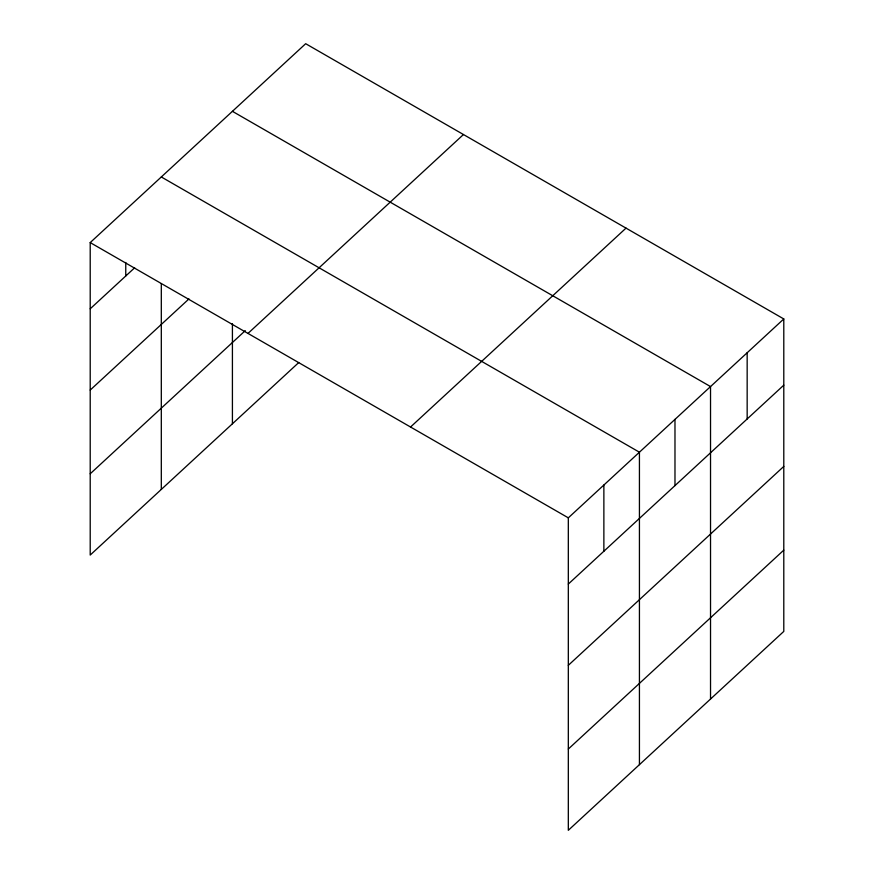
<?xml version="1.0" encoding="UTF-8"?>
<svg xmlns="http://www.w3.org/2000/svg" width="874" height="874" viewBox="0 0 874 874"><rect width="100%" height="100%" fill="white"/><g stroke="black" fill="none" stroke-linecap="round" stroke-linejoin="round"><path stroke-width="1.31" d="M783.792 318.955L783.792 631.41L568.319 830.3L568.319 517.845L783.792 318.955L305.682 43.7L90.208 242.59L90.208 555.045L298.755 362.546M90.208 308.806L134.651 267.783M90.208 390.066L188.97 298.908M90.208 473.784L245.288 330.634M247.976 333.431L463.46 134.53M410.54 427.015L626.024 228.114M568.319 584.061L783.792 385.161M568.319 665.322L783.792 466.421M568.319 749.04L783.792 550.139M232.418 111.326L710.529 386.581L710.529 699.025M161.308 176.963L639.429 452.208L639.429 764.663M90.208 242.59L568.319 517.845M747.161 352.768L747.161 418.974M674.979 419.389L674.979 485.605M603.868 485.026L603.868 551.243M232.418 323.609L232.418 423.781M161.308 283.799L161.308 489.407M125.758 262.473L125.758 275.987"/></g></svg>
